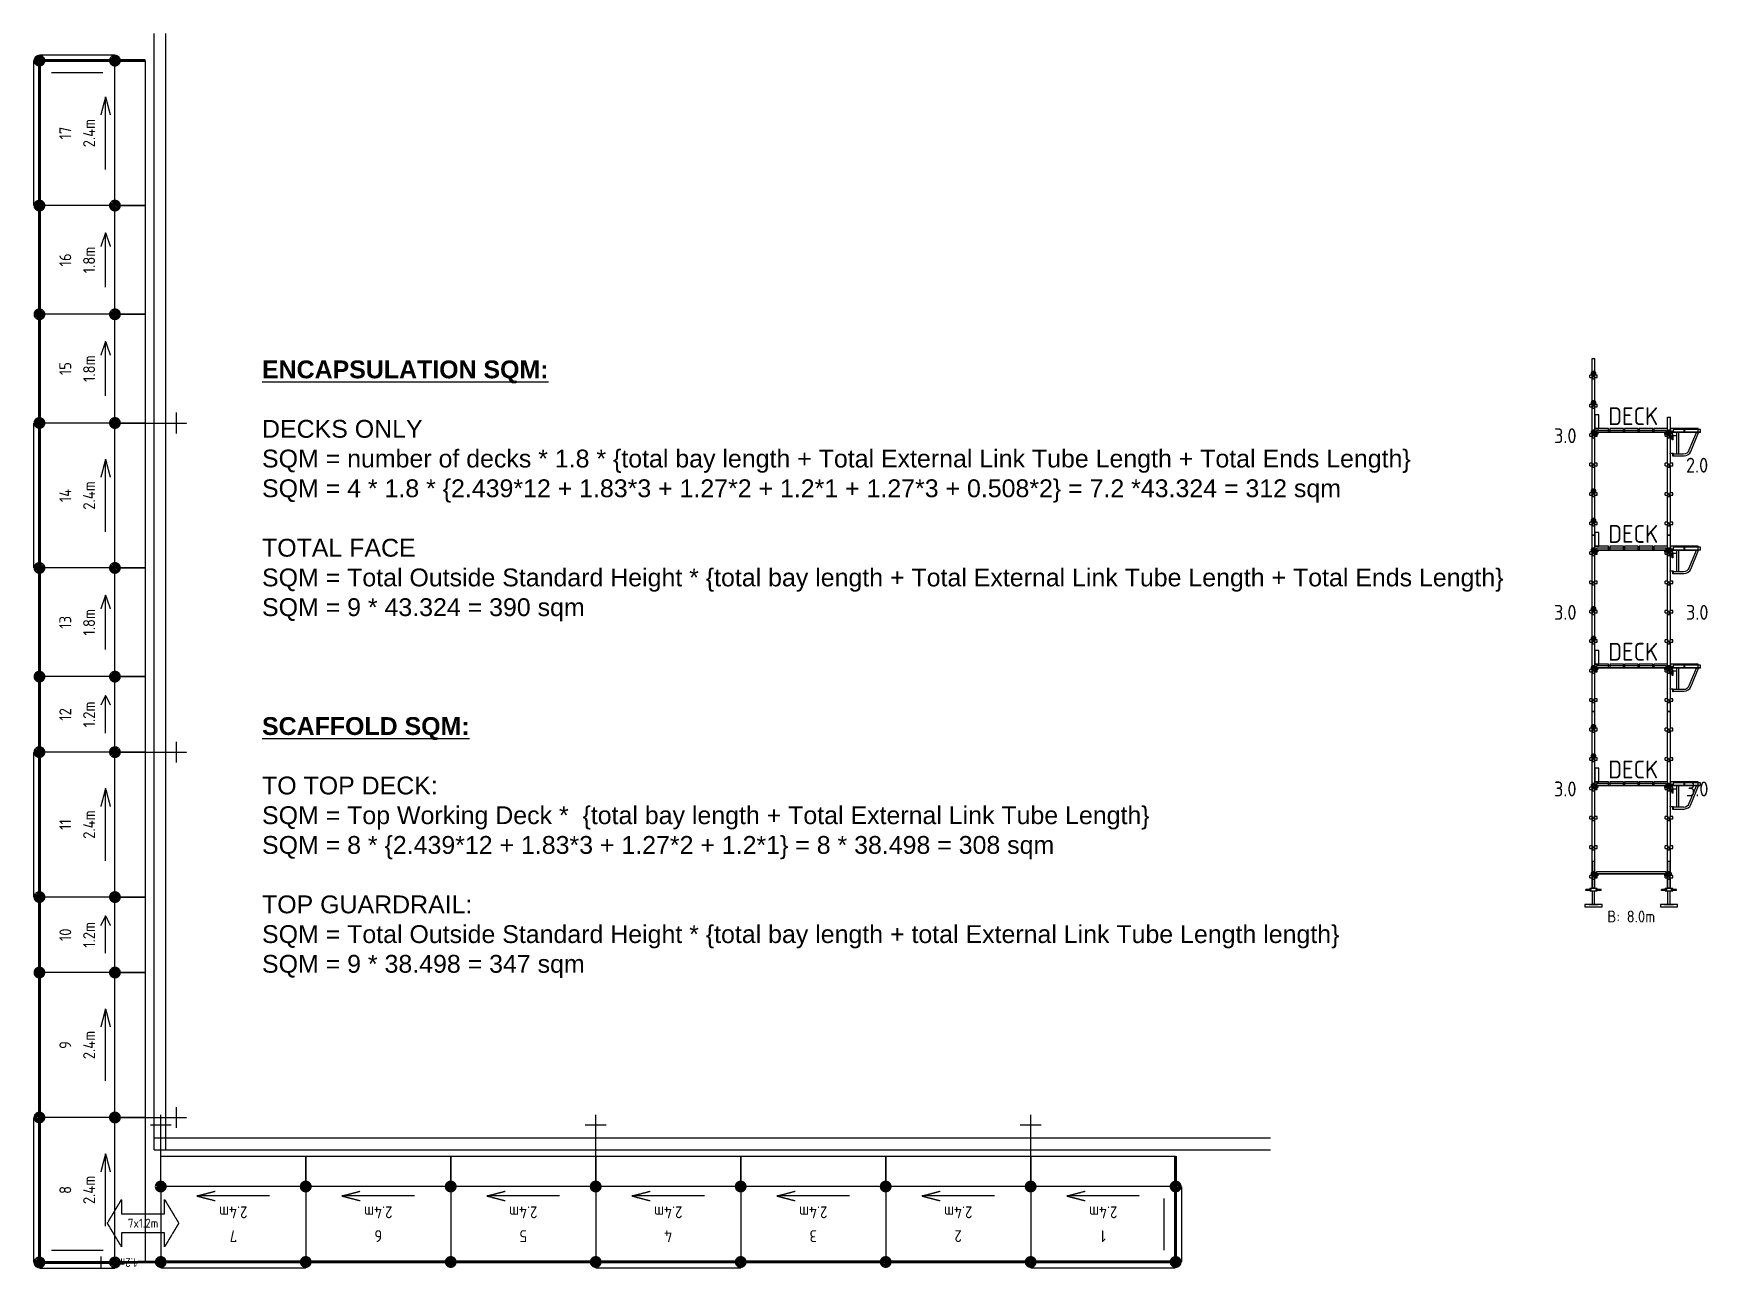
# Model space of a CAD drawing. Header units: millimetres. Extents: x 39739 to 67899, y 19350 to 40131.
import ezdxf
from ezdxf.enums import TextEntityAlignment as Align

# ---------------------------------------------------------------- set-up
doc = ezdxf.new("R2010")
doc.units = ezdxf.units.MM
doc.linetypes.add('KwikScaf_DASHED', pattern=[3.75, 2.5, -1.25])
doc.linetypes.add('KwikScaf_Line', pattern=[1, 1, 0])
doc.layers.add('ENCAPSULATION SQM', color=104, linetype='Continuous', lineweight=60)
for name, color, linetype in [('KwikScaf Matrix', 7, 'Continuous'), ('KwikScaf Schematic', 7, 'Continuous'), ('KwikScaf Sections', 7, 'Continuous')]:
    doc.layers.add(name, color=color, linetype=linetype)
doc.styles.add('KwikScaf ISO', font='isocp.shx')

# ---------------------------------------------------------------- blocks, each defined once
blk = doc.blocks.new('2D Standard 3 Metre')
at = {"layer": 'KwikScaf Matrix', "color": 0, "extrusion": (0, 1, 0)}
for p, q in [((-185, -24), (-185, 24)), ((-185, 24), (-8, 24)), ((-33, 16), (7, 16)), ((-33, 16), (-33, 6)), ((-33, 6), (-33, -6)), ((-8, 64), (-8, 60)), ((-8, 64), (32, 64)), ((-8, 60), (-8, 22)), ((-8, 22), (32, 22)), ((-8, 22), (-8, 18)), ((32, 18), (-8, 18)), ((7, 6), (7, 16)), ((7, -6), (7, 6)), ((32, 60), (32, 64)), ((32, 22), (32, 60)), ((32, 24), (487, 24)), ((32, 18), (32, 22)), ((462, 16), (462, 6)), ((462, 16), (502, 16)), ((462, 6), (462, -6)), ((487, 64), (487, 60)), ((487, 64), (527, 64)), ((487, 60), (487, 22)), ((487, 22), (527, 22)), ((487, 22), (487, 18)), ((527, 18), (487, 18)), ((502, 6), (502, 16)), ((502, -6), (502, 6)), ((527, 60), (527, 64)), ((527, 22), (527, 60)), ((527, 24), (982, 24)), ((527, 18), (527, 22)), ((957, 16), (997, 16)), ((957, 16), (957, 6)), ((957, 6), (957, -6)), ((982, 64), (982, 60)), ((982, 64), (1022, 64)), ((982, 60), (982, 22)), ((982, 22), (1022, 22)), ((982, 22), (982, 18)), ((1022, 18), (982, 18)), ((997, 6), (997, 16)), ((997, -6), (997, 6)), ((1022, 60), (1022, 64)), ((1022, 22), (1022, 60)), ((1022, 24), (1477, 24)), ((1022, 18), (1022, 22)), ((1452, 16), (1492, 16)), ((1452, 16), (1452, 6)), ((1452, 6), (1452, -6)), ((1477, 64), (1477, 60)), ((1477, 64), (1517, 64)), ((1477, 60), (1477, 22)), ((1477, 22), (1517, 22)), ((1477, 22), (1477, 18)), ((1517, 18), (1477, 18)), ((1492, 6), (1492, 16)), ((1492, -6), (1492, 6)), ((1517, 60), (1517, 64)), ((1517, 22), (1517, 60)), ((1517, 24), (1972, 24)), ((1517, 18), (1517, 22)), ((1947, 16), (1987, 16)), ((1947, 16), (1947, 6)), ((1947, 6), (1947, -6)), ((1972, 64), (1972, 60)), ((1972, 64), (2012, 64)), ((1972, 60), (1972, 22)), ((1972, 22), (2012, 22)), ((1972, 22), (1972, 18)), ((2012, 18), (1972, 18)), ((1987, 6), (1987, 16)), ((1987, -6), (1987, 6)), ((2012, 60), (2012, 64)), ((2012, 22), (2012, 60)), ((2012, 24), (2467, 24)), ((2012, 18), (2012, 22)), ((2442, 16), (2442, 6)), ((2442, 16), (2482, 16)), ((2442, 6), (2442, -6)), ((2467, 64), (2467, 60)), ((2467, 64), (2507, 64)), ((2467, 60), (2467, 22)), ((2467, 22), (2507, 22)), ((2467, 22), (2467, 18)), ((2507, 18), (2467, 18)), ((2482, 6), (2482, 16)), ((2482, -6), (2482, 6)), ((2507, 60), (2507, 64)), ((2507, 22), (2507, 60)), ((2507, 24), (2787, 24)), ((2507, 18), (2507, 22)), ((2787, 24), (2787, -24)), ((-185, -24), (-8, -24)), ((-33, -6), (-33, -16)), ((-33, -16), (7, -16)), ((-8, -18), (32, -18)), ((-8, -18), (-8, -22)), ((-8, -22), (-8, -60)), ((-8, -22), (32, -22)), ((-8, -60), (-8, -64)), ((-8, -64), (32, -64)), ((7, -16), (7, -6)), ((32, -22), (32, -18)), ((32, -60), (32, -22)), ((32, -24), (487, -24)), ((32, -64), (32, -60)), ((462, -6), (462, -16)), ((462, -16), (502, -16)), ((487, -18), (527, -18)), ((487, -18), (487, -22)), ((487, -22), (487, -60)), ((487, -22), (527, -22)), ((487, -60), (487, -64)), ((487, -64), (527, -64)), ((502, -16), (502, -6)), ((527, -22), (527, -18)), ((527, -60), (527, -22)), ((527, -24), (982, -24)), ((527, -64), (527, -60)), ((957, -6), (957, -16)), ((957, -16), (997, -16)), ((982, -18), (1022, -18)), ((982, -18), (982, -22)), ((982, -22), (982, -60)), ((982, -22), (1022, -22)), ((982, -60), (982, -64)), ((982, -64), (1022, -64)), ((997, -16), (997, -6)), ((1022, -22), (1022, -18)), ((1022, -60), (1022, -22)), ((1022, -24), (1477, -24)), ((1022, -64), (1022, -60)), ((1452, -6), (1452, -16)), ((1452, -16), (1492, -16)), ((1477, -18), (1517, -18)), ((1477, -18), (1477, -22)), ((1477, -22), (1477, -60)), ((1477, -22), (1517, -22)), ((1477, -60), (1477, -64)), ((1477, -64), (1517, -64)), ((1492, -16), (1492, -6)), ((1517, -22), (1517, -18)), ((1517, -60), (1517, -22)), ((1517, -24), (1972, -24)), ((1517, -64), (1517, -60)), ((1947, -6), (1947, -16)), ((1947, -16), (1987, -16)), ((1972, -18), (2012, -18)), ((1972, -18), (1972, -22)), ((1972, -22), (1972, -60)), ((1972, -22), (2012, -22)), ((1972, -60), (1972, -64)), ((1972, -64), (2012, -64)), ((1987, -16), (1987, -6)), ((2012, -22), (2012, -18)), ((2012, -60), (2012, -22)), ((2012, -24), (2467, -24)), ((2012, -64), (2012, -60)), ((2442, -6), (2442, -16)), ((2442, -16), (2482, -16)), ((2467, -18), (2507, -18)), ((2467, -18), (2467, -22)), ((2467, -22), (2467, -60)), ((2467, -22), (2507, -22)), ((2467, -60), (2467, -64)), ((2467, -64), (2507, -64)), ((2482, -16), (2482, -6)), ((2507, -22), (2507, -18)), ((2507, -60), (2507, -22)), ((2507, -24), (2787, -24)), ((2507, -64), (2507, -60))]:
    blk.add_line(p, q, dxfattribs=at)
blk = doc.blocks.new('2D Standard 2 Metre')
at = {"layer": 'KwikScaf Matrix', "color": 0, "extrusion": (0, 1, 0)}
for p, q in [((-185, -24), (-185, 24)), ((-185, 24), (-8, 24)), ((-33, 16), (7, 16)), ((-33, 16), (-33, 6)), ((-33, 6), (-33, -6)), ((-8, 64), (-8, 60)), ((-8, 64), (32, 64)), ((-8, 60), (-8, 22)), ((-8, 22), (32, 22)), ((-8, 22), (-8, 18)), ((32, 18), (-8, 18)), ((7, 6), (7, 16)), ((7, -6), (7, 6)), ((32, 60), (32, 64)), ((32, 22), (32, 60)), ((32, 24), (487, 24)), ((32, 18), (32, 22)), ((462, 16), (502, 16)), ((462, 16), (462, 6)), ((462, 6), (462, -6)), ((487, 64), (487, 60)), ((487, 64), (527, 64)), ((487, 60), (487, 22)), ((487, 22), (527, 22)), ((487, 22), (487, 18)), ((527, 18), (487, 18)), ((502, 6), (502, 16)), ((502, -6), (502, 6)), ((527, 60), (527, 64)), ((527, 22), (527, 60)), ((527, 24), (982, 24)), ((527, 18), (527, 22)), ((957, 16), (997, 16)), ((957, 16), (957, 6)), ((957, 6), (957, -6)), ((982, 64), (982, 60)), ((982, 64), (1022, 64)), ((982, 60), (982, 22)), ((982, 22), (1022, 22)), ((982, 22), (982, 18)), ((1022, 18), (982, 18)), ((997, 6), (997, 16)), ((997, -6), (997, 6)), ((1022, 60), (1022, 64)), ((1022, 22), (1022, 60)), ((1022, 24), (1477, 24)), ((1022, 18), (1022, 22)), ((1452, 16), (1492, 16)), ((1452, 16), (1452, 6)), ((1452, 6), (1452, -6)), ((1477, 64), (1517, 64)), ((1477, 64), (1477, 60)), ((1477, 60), (1477, 22)), ((1477, 22), (1517, 22)), ((1477, 22), (1477, 18)), ((1517, 18), (1477, 18)), ((1492, 6), (1492, 16)), ((1492, -6), (1492, 6)), ((1517, 60), (1517, 64)), ((1517, 22), (1517, 60)), ((1517, 24), (1796, 24)), ((1517, 18), (1517, 22)), ((1796, 24), (1796, -24)), ((-185, -24), (-8, -24)), ((-33, -6), (-33, -16)), ((-33, -16), (7, -16)), ((-8, -18), (32, -18)), ((-8, -18), (-8, -22)), ((-8, -22), (-8, -60)), ((-8, -22), (32, -22)), ((-8, -60), (-8, -64)), ((-8, -64), (32, -64)), ((7, -16), (7, -6)), ((32, -22), (32, -18)), ((32, -60), (32, -22)), ((32, -24), (487, -24)), ((32, -64), (32, -60)), ((462, -6), (462, -16)), ((462, -16), (502, -16)), ((487, -18), (527, -18)), ((487, -18), (487, -22)), ((487, -22), (487, -60)), ((487, -22), (527, -22)), ((487, -60), (487, -64)), ((487, -64), (527, -64)), ((502, -16), (502, -6)), ((527, -22), (527, -18)), ((527, -60), (527, -22)), ((527, -24), (982, -24)), ((527, -64), (527, -60)), ((957, -6), (957, -16)), ((957, -16), (997, -16)), ((982, -18), (1022, -18)), ((982, -18), (982, -22)), ((982, -22), (982, -60)), ((982, -22), (1022, -22)), ((982, -60), (982, -64)), ((982, -64), (1022, -64)), ((997, -16), (997, -6)), ((1022, -22), (1022, -18)), ((1022, -60), (1022, -22)), ((1022, -24), (1477, -24)), ((1022, -64), (1022, -60)), ((1452, -6), (1452, -16)), ((1452, -16), (1492, -16)), ((1477, -18), (1517, -18)), ((1477, -18), (1477, -22)), ((1477, -22), (1517, -22)), ((1477, -22), (1477, -60)), ((1477, -60), (1477, -64)), ((1477, -64), (1517, -64)), ((1492, -16), (1492, -6)), ((1517, -22), (1517, -18)), ((1517, -60), (1517, -22)), ((1517, -24), (1796, -24)), ((1517, -64), (1517, -60))]:
    blk.add_line(p, q, dxfattribs=at)
blk = doc.blocks.new('2D Jack Adjustable Screw')
at = {"color": 0, "extrusion": (1, -1.83691e-16, 2.30446e-16)}
for p, q in [((-265.5, 100), (-273.5, 100)), ((-273.5, 100), (-273.5, -52)), ((-265.5, 100), (-265.5, -52)), ((-265.5, 42.5), (-40, 42.5)), ((-265.5, 5.5), (-40, 5.5)), ((-40, 87.75), (-35, 87.75)), ((-40, 87.75), (-40, 24)), ((-40, 24), (-40, -39.75)), ((-35, 151.5), (-20, 151.5)), ((-35, 62.25), (-35, 151.5)), ((-35, 62.25), (-20, 62.25)), ((-20, 62.25), (-20, 151.5)), ((-20, 87.75), (0, 87.75)), ((0, 24), (0, 87.75)), ((0, 42.5), (454.5, 42.5)), ((0, -39.75), (0, 24)), ((0, 5.5), (454.5, 5.5)), ((454.5, 24), (454.5, 42.5)), ((454.5, 5.5), (454.5, 24)), ((-265.5, -52), (-273.5, -52)), ((-40, -39.75), (-35, -39.75)), ((-20, -14.25), (-35, -14.25)), ((-35, -103.5), (-35, -14.25)), ((-35, -103.5), (-20, -103.5)), ((-20, -103.5), (-20, -14.25)), ((-20, -39.75), (0, -39.75))]:
    blk.add_line(p, q, dxfattribs=at)
blk = doc.blocks.new('2D SBB 2 Board')
at = {"color": 0}
for p, q in [((47, 440), (0, 440)), ((0, 440), (0, 392)), ((0, 392), (106, 392)), ((8, 466), (38, 466)), ((11, 440), (8, 466)), ((28, 316), (18, 392)), ((38, 316), (28, 316)), ((38, 466), (38, 440)), ((38, 392), (38, 316)), ((504, 491), (47, 491)), ((47, 491), (47, 445)), ((504, 445), (47, 445)), ((47, 445), (47, 440)), ((504, 440), (47, 440)), ((106, 392), (106, 440)), ((106, 84), (106, 392)), ((140, 84), (140, 440)), ((315, 147), (437, 440)), ((343, 124), (473, 440)), ((504, 445), (504, 491)), ((504, 440), (504, 445)), ((-4, 93), (47, 93)), ((-4, 88), (-4, 93)), ((42, 88), (-4, 88)), ((42, 42), (42, 88)), ((47, 42), (42, 42)), ((47, 93), (47, 42)), ((47, 84), (106, 84)), ((47, 50), (232, 50)), ((106, 84), (123, 84)), ((123, 84), (140, 84)), ((140, 84), (222, 84))]:
    blk.add_line(p, q, dxfattribs=at)
for radius, start, end in [(102, 270, 339.4078), (136, 274.3209, 333.1791)]:
    blk.add_arc((222, 185), radius, start, end, dxfattribs=at)
blk = doc.blocks.new('2D Transom 1.2 Metre')
at = {"color": 0, "extrusion": (0, 1, -1.83691e-16)}
for p, q in [((0, 50), (20, 50)), ((0, -25), (0, 50)), ((50, 0), (13, 0)), ((20, 50), (17, 25)), ((17, 25), (25, 25)), ((1197, 63), (25, 63)), ((25, 63), (25, 30)), ((1197, 30), (25, 30)), ((25, 30), (25, 25)), ((1197, 25), (25, 25)), ((50, 25), (50, 0)), ((1172, 25), (1172, 0)), ((1197, 30), (1197, 63)), ((1197, 25), (1197, 30)), ((1205, 25), (1197, 25)), ((1202, 50), (1205, 25)), ((1222, 50), (1202, 50)), ((1222, -25), (1222, 50)), ((10, -25), (0, -25)), ((13, 0), (10, -25)), ((1172, 0), (1209, 0)), ((1209, 0), (1212, -25)), ((1212, -25), (1222, -25))]:
    blk.add_line(p, q, dxfattribs=at)

msp = doc.modelspace()

# ---------------------------------------------------------------- linework, layer by layer
for p, q in [((41767, 21348), (41767, 40131)), ((41967, 21348), (41967, 40131)), ((41767, 21548), (60550, 21548)), ((41767, 21348), (60550, 21348))]:
    msp.add_line(p, q)
at = {"layer": 'ENCAPSULATION SQM'}
msp.add_lwpolyline([(58952, 21238), (58952, 19460), (41879, 19460), (41109, 19452), (39839, 19452), (39839, 39674), (41617, 39674)], dxfattribs=at)
at = {"layer": 'KwikScaf Schematic', "color": 1, "linetype": 'KwikScaf_DASHED'}
for p, q in [((39839, 39774), (41109, 39774)), ((39739, 39674), (39739, 37235)), ((40039, 39474), (40909, 39474)), ((39739, 33577), (39739, 31138)), ((39739, 28039), (39739, 25600)), ((39739, 21891), (39739, 19452)), ((59052, 20730), (59052, 19460)), ((58752, 20530), (58752, 19660)), ((40909, 19652), (40039, 19652)), ((41109, 19352), (39839, 19352)), ((41879, 19360), (44318, 19360)), ((49196, 19360), (51635, 19360)), ((56513, 19360), (58952, 19360))]:
    msp.add_line(p, q, dxfattribs=at)
at = {"layer": 'KwikScaf Schematic', "color": 1, "linetype": 'KwikScaf_Line'}
for p, q in [((39839, 37235), (39839, 39674)), ((41109, 39674), (39839, 39674)), ((41109, 37235), (41109, 39674)), ((41109, 39674), (41617, 39674)), ((41617, 39674), (41617, 37235)), ((40950, 39065), (40871, 38760)), ((40950, 37845), (40950, 39065)), ((40950, 39065), (41029, 38760)), ((41617, 37235), (41109, 37235)), ((39839, 31138), (39839, 33577)), ((41109, 33577), (39839, 33577)), ((41109, 31138), (41109, 33577)), ((41109, 33577), (41617, 33577)), ((41617, 33577), (41617, 31138)), ((41617, 33577), (42317, 33577)), ((42142, 33402), (42142, 33752)), ((40950, 32968), (40871, 32663)), ((40950, 31748), (40950, 32968)), ((40950, 32968), (41029, 32663)), ((41617, 31138), (41109, 31138)), ((42142, 27864), (42142, 28214)), ((39839, 25600), (39839, 28039)), ((41109, 28039), (39839, 28039)), ((41109, 25600), (41109, 28039)), ((41109, 28039), (41617, 28039)), ((41617, 28039), (41617, 25600)), ((41617, 28039), (42317, 28039)), ((40950, 27430), (40871, 27125)), ((40950, 26210), (40950, 27430)), ((40950, 27430), (41029, 27125)), ((41617, 25600), (41109, 25600)), ((39839, 21891), (39839, 24330)), ((41109, 24330), (39839, 24330)), ((41109, 21891), (41109, 24330)), ((41109, 24330), (41617, 24330)), ((41617, 24330), (41617, 21891)), ((40950, 23721), (40871, 23416)), ((40950, 22501), (40950, 23721)), ((40950, 23721), (41029, 23416)), ((42142, 21716), (42142, 22066)), ((39839, 19452), (39839, 21891)), ((41109, 21891), (39839, 21891)), ((41617, 21891), (41109, 21891)), ((41109, 19452), (41109, 21891)), ((41109, 21891), (41617, 21891)), ((41617, 21891), (41617, 19452)), ((41617, 21891), (42317, 21891)), ((42054, 21763), (41704, 21763)), ((41879, 21238), (41879, 21938)), ((49371, 21763), (49021, 21763)), ((49196, 21238), (49196, 21938)), ((56688, 21763), (56338, 21763)), ((56513, 21238), (56513, 21938)), ((40950, 21282), (40871, 20977)), ((40950, 20062), (40950, 21282)), ((40950, 21282), (41029, 20977)), ((41879, 20730), (41879, 21238)), ((41879, 21238), (44318, 21238)), ((44318, 20730), (44318, 21238)), ((44318, 21238), (46757, 21238)), ((44318, 21238), (44318, 20730)), ((46757, 20730), (46757, 21238)), ((46757, 21238), (49196, 21238)), ((46757, 21238), (46757, 20730)), ((49196, 20730), (49196, 21238)), ((49196, 21238), (51635, 21238)), ((49196, 21238), (49196, 20730)), ((51635, 20730), (51635, 21238)), ((51635, 21238), (54074, 21238)), ((51635, 21238), (51635, 20730)), ((54074, 20730), (54074, 21238)), ((54074, 21238), (56513, 21238)), ((54074, 21238), (54074, 20730)), ((56513, 20730), (56513, 21238)), ((56513, 21238), (58952, 21238)), ((56513, 21238), (56513, 20730)), ((58952, 21238), (58952, 20730)), ((41879, 20730), (41879, 19460)), ((44318, 20730), (41879, 20730)), ((42489, 20571), (42794, 20651)), ((43709, 20571), (42489, 20571)), ((42489, 20571), (42794, 20492)), ((44318, 20730), (44318, 19460)), ((46757, 20730), (44318, 20730)), ((44928, 20571), (45233, 20651)), ((46148, 20571), (44928, 20571)), ((44928, 20571), (45233, 20492)), ((46757, 20730), (46757, 19460)), ((49196, 20730), (46757, 20730)), ((47367, 20571), (47672, 20651)), ((48587, 20571), (47367, 20571)), ((47367, 20571), (47672, 20492)), ((49196, 20730), (49196, 19460)), ((51635, 20730), (49196, 20730)), ((49806, 20571), (50111, 20651)), ((51026, 20571), (49806, 20571)), ((49806, 20571), (50111, 20492)), ((51635, 20730), (51635, 19460)), ((54074, 20730), (51635, 20730)), ((52245, 20571), (52550, 20651)), ((53465, 20571), (52245, 20571)), ((52245, 20571), (52550, 20492)), ((54074, 20730), (54074, 19460)), ((56513, 20730), (54074, 20730)), ((54684, 20571), (54989, 20651)), ((55904, 20571), (54684, 20571)), ((54684, 20571), (54989, 20492)), ((56513, 20730), (56513, 19460)), ((58952, 20730), (56513, 20730)), ((57123, 20571), (57428, 20651)), ((58343, 20571), (57123, 20571)), ((57123, 20571), (57428, 20492)), ((58952, 20730), (58952, 19460)), ((41109, 19452), (39839, 19452)), ((41979, 19461), (40779, 19449)), ((40880, 19350), (40878, 19550)), ((41617, 19452), (41109, 19452)), ((41880, 19360), (41878, 19560)), ((44318, 19460), (41879, 19460)), ((46757, 19460), (44318, 19460)), ((49196, 19460), (46757, 19460)), ((51635, 19460), (49196, 19460)), ((54074, 19460), (51635, 19460)), ((56513, 19460), (54074, 19460)), ((58952, 19460), (56513, 19460))]:
    msp.add_line(p, q, dxfattribs=at)
at = {"layer": 'KwikScaf Schematic', "color": 3, "linetype": 'KwikScaf_Line'}
for p, q in [((39839, 35406), (39839, 37235)), ((41109, 37235), (39839, 37235)), ((41109, 35406), (41109, 37235)), ((41109, 37235), (41617, 37235)), ((41617, 37235), (41617, 35406)), ((40950, 36778), (40871, 36549)), ((40950, 35864), (40950, 36778)), ((40950, 36778), (41029, 36549)), ((39839, 33577), (39839, 35406)), ((41109, 35406), (39839, 35406)), ((41109, 33577), (41109, 35406)), ((41109, 35406), (41617, 35406)), ((41617, 35406), (41109, 35406)), ((41617, 35406), (41617, 33577)), ((40950, 34949), (40871, 34720)), ((40950, 34035), (40950, 34949)), ((40950, 34949), (41029, 34720)), ((41617, 33577), (41109, 33577)), ((39839, 29309), (39839, 31138)), ((41109, 31138), (39839, 31138)), ((41109, 29309), (41109, 31138)), ((41109, 31138), (41617, 31138)), ((41617, 31138), (41617, 29309)), ((40950, 30681), (40871, 30452)), ((40950, 29767), (40950, 30681)), ((40950, 30681), (41029, 30452)), ((41617, 29309), (41109, 29309))]:
    msp.add_line(p, q, dxfattribs=at)
at = {"layer": 'KwikScaf Schematic', "color": 5, "linetype": 'KwikScaf_Line'}
for p, q in [((39839, 28039), (39839, 29309)), ((41109, 29309), (39839, 29309)), ((41109, 28039), (41109, 29309)), ((41109, 29309), (41617, 29309)), ((41617, 29309), (41617, 28039)), ((40950, 28992), (40871, 28833)), ((40950, 28357), (40950, 28992)), ((40950, 28992), (41029, 28833)), ((41617, 28039), (41109, 28039)), ((39839, 24330), (39839, 25600)), ((41109, 25600), (39839, 25600)), ((41109, 24330), (41109, 25600)), ((41109, 25600), (41617, 25600)), ((41617, 25600), (41617, 24330)), ((40950, 25283), (40871, 25124)), ((40950, 24648), (40950, 25283)), ((40950, 25283), (41029, 25124)), ((41617, 24330), (41109, 24330)), ((40982, 20113), (41222, 20513)), ((41222, 20513), (41222, 20273)), ((41942, 20273), (41942, 20513)), ((41942, 20513), (42182, 20113)), ((41222, 19713), (40982, 20113)), ((41222, 20273), (41942, 20273)), ((42182, 20113), (41942, 19713)), ((41942, 19953), (41222, 19953)), ((41222, 19953), (41222, 19713)), ((41942, 19713), (41942, 19953))]:
    msp.add_line(p, q, dxfattribs=at)
at = {"layer": 'KwikScaf Schematic', "color": 1, "linetype": 'KwikScaf_Line', "const_width": 100}
for points in [[(39789, 39674, -0.198912), (39803, 39710, -0.198912), (39839, 39724, -0.198912), (39874, 39710, -0.198912), (39889, 39674, -0.198912), (39874, 39639, -0.198912), (39839, 39624, -0.198912), (39803, 39639, -0.198912)], [(41059, 39674, -0.198912), (41073, 39710, -0.198912), (41109, 39724, -0.198912), (41144, 39710, -0.198912), (41159, 39674, -0.198912), (41144, 39639, -0.198912), (41109, 39624, -0.198912), (41073, 39639, -0.198912)], [(39789, 37235, -0.198912), (39803, 37271, -0.198912), (39839, 37285, -0.198912), (39874, 37271, -0.198912), (39889, 37235, -0.198912), (39874, 37200, -0.198912), (39839, 37185, -0.198912), (39803, 37200, -0.198912)], [(41059, 37235, -0.198912), (41073, 37271, -0.198912), (41109, 37285, -0.198912), (41144, 37271, -0.198912), (41159, 37235, -0.198912), (41144, 37200, -0.198912), (41109, 37185, -0.198912), (41073, 37200, -0.198912)], [(39789, 33577, -0.198912), (39803, 33613, -0.198912), (39839, 33627, -0.198912), (39874, 33613, -0.198912), (39889, 33577, -0.198912), (39874, 33542, -0.198912), (39839, 33527, -0.198912), (39803, 33542, -0.198912)], [(41059, 33577, -0.198912), (41073, 33613, -0.198912), (41109, 33627, -0.198912), (41144, 33613, -0.198912), (41159, 33577, -0.198912), (41144, 33542, -0.198912), (41109, 33527, -0.198912), (41073, 33542, -0.198912)], [(39789, 31138, -0.198912), (39803, 31174, -0.198912), (39839, 31188, -0.198912), (39874, 31174, -0.198912), (39889, 31138, -0.198912), (39874, 31103, -0.198912), (39839, 31088, -0.198912), (39803, 31103, -0.198912)], [(41059, 31138, -0.198912), (41073, 31174, -0.198912), (41109, 31188, -0.198912), (41144, 31174, -0.198912), (41159, 31138, -0.198912), (41144, 31103, -0.198912), (41109, 31088, -0.198912), (41073, 31103, -0.198912)], [(39789, 28039, -0.198912), (39803, 28075, -0.198912), (39839, 28089, -0.198912), (39874, 28075, -0.198912), (39889, 28039, -0.198912), (39874, 28004, -0.198912), (39839, 27989, -0.198912), (39803, 28004, -0.198912)], [(41059, 28039, -0.198912), (41073, 28075, -0.198912), (41109, 28089, -0.198912), (41144, 28075, -0.198912), (41159, 28039, -0.198912), (41144, 28004, -0.198912), (41109, 27989, -0.198912), (41073, 28004, -0.198912)], [(39789, 25600, -0.198912), (39803, 25636, -0.198912), (39839, 25650, -0.198912), (39874, 25636, -0.198912), (39889, 25600, -0.198912), (39874, 25565, -0.198912), (39839, 25550, -0.198912), (39803, 25565, -0.198912)], [(41059, 25600, -0.198912), (41073, 25636, -0.198912), (41109, 25650, -0.198912), (41144, 25636, -0.198912), (41159, 25600, -0.198912), (41144, 25565, -0.198912), (41109, 25550, -0.198912), (41073, 25565, -0.198912)], [(39789, 24330, -0.198912), (39803, 24366, -0.198912), (39839, 24380, -0.198912), (39874, 24366, -0.198912), (39889, 24330, -0.198912), (39874, 24295, -0.198912), (39839, 24280, -0.198912), (39803, 24295, -0.198912)], [(41059, 24330, -0.198912), (41073, 24366, -0.198912), (41109, 24380, -0.198912), (41144, 24366, -0.198912), (41159, 24330, -0.198912), (41144, 24295, -0.198912), (41109, 24280, -0.198912), (41073, 24295, -0.198912)], [(39789, 21891, -0.198912), (39803, 21927, -0.198912), (39839, 21941, -0.198912), (39874, 21927, -0.198912), (39889, 21891, -0.198912), (39874, 21856, -0.198912), (39839, 21841, -0.198912), (39803, 21856, -0.198912)], [(39789, 21891, -0.198912), (39803, 21927, -0.198912), (39839, 21941, -0.198912), (39874, 21927, -0.198912), (39889, 21891, -0.198912), (39874, 21856, -0.198912), (39839, 21841, -0.198912), (39803, 21856, -0.198912)], [(41059, 21891, -0.198912), (41073, 21927, -0.198912), (41109, 21941, -0.198912), (41144, 21927, -0.198912), (41159, 21891, -0.198912), (41144, 21856, -0.198912), (41109, 21841, -0.198912), (41073, 21856, -0.198912)], [(41059, 21891, -0.198912), (41073, 21927, -0.198912), (41109, 21941, -0.198912), (41144, 21927, -0.198912), (41159, 21891, -0.198912), (41144, 21856, -0.198912), (41109, 21841, -0.198912), (41073, 21856, -0.198912)], [(44318, 20680, -0.198912), (44283, 20695, -0.198912), (44268, 20730, -0.198912), (44283, 20765, -0.198912), (44318, 20780, -0.198912), (44354, 20765, -0.198912), (44368, 20730, -0.198912), (44354, 20695, -0.198912)], [(46757, 20680, -0.198912), (46722, 20695, -0.198912), (46707, 20730, -0.198912), (46722, 20765, -0.198912), (46757, 20780, -0.198912), (46793, 20765, -0.198912), (46807, 20730, -0.198912), (46793, 20695, -0.198912)], [(49196, 20680, -0.198912), (49161, 20695, -0.198912), (49146, 20730, -0.198912), (49161, 20765, -0.198912), (49196, 20780, -0.198912), (49232, 20765, -0.198912), (49246, 20730, -0.198912), (49232, 20695, -0.198912)], [(51635, 20680, -0.198912), (51600, 20695, -0.198912), (51585, 20730, -0.198912), (51600, 20765, -0.198912), (51635, 20780, -0.198912), (51671, 20765, -0.198912), (51685, 20730, -0.198912), (51671, 20695, -0.198912)], [(54074, 20680, -0.198912), (54039, 20695, -0.198912), (54024, 20730, -0.198912), (54039, 20765, -0.198912), (54074, 20780, -0.198912), (54110, 20765, -0.198912), (54124, 20730, -0.198912), (54110, 20695, -0.198912)], [(56513, 20680, -0.198912), (56478, 20695, -0.198912), (56463, 20730, -0.198912), (56478, 20765, -0.198912), (56513, 20780, -0.198912), (56549, 20765, -0.198912), (56563, 20730, -0.198912), (56549, 20695, -0.198912)], [(58952, 20680, -0.198912), (58917, 20695, -0.198912), (58902, 20730, -0.198912), (58917, 20765, -0.198912), (58952, 20780, -0.198912), (58988, 20765, -0.198912), (59002, 20730, -0.198912), (58988, 20695, -0.198912)], [(39789, 19452, -0.198912), (39803, 19488, -0.198912), (39839, 19502, -0.198912), (39874, 19488, -0.198912), (39889, 19452, -0.198912), (39874, 19417, -0.198912), (39839, 19402, -0.198912), (39803, 19417, -0.198912)], [(41059, 19452, -0.198912), (41073, 19488, -0.198912), (41109, 19502, -0.198912), (41144, 19488, -0.198912), (41159, 19452, -0.198912), (41144, 19417, -0.198912), (41109, 19402, -0.198912), (41073, 19417, -0.198912)], [(44318, 19410, -0.198912), (44283, 19425, -0.198912), (44268, 19460, -0.198912), (44283, 19495, -0.198912), (44318, 19510, -0.198912), (44354, 19495, -0.198912), (44368, 19460, -0.198912), (44354, 19425, -0.198912)], [(46757, 19410, -0.198912), (46722, 19425, -0.198912), (46707, 19460, -0.198912), (46722, 19495, -0.198912), (46757, 19510, -0.198912), (46793, 19495, -0.198912), (46807, 19460, -0.198912), (46793, 19425, -0.198912)], [(49196, 19410, -0.198912), (49161, 19425, -0.198912), (49146, 19460, -0.198912), (49161, 19495, -0.198912), (49196, 19510, -0.198912), (49232, 19495, -0.198912), (49246, 19460, -0.198912), (49232, 19425, -0.198912)], [(51635, 19410, -0.198912), (51600, 19425, -0.198912), (51585, 19460, -0.198912), (51600, 19495, -0.198912), (51635, 19510, -0.198912), (51671, 19495, -0.198912), (51685, 19460, -0.198912), (51671, 19425, -0.198912)], [(54074, 19410, -0.198912), (54039, 19425, -0.198912), (54024, 19460, -0.198912), (54039, 19495, -0.198912), (54074, 19510, -0.198912), (54110, 19495, -0.198912), (54124, 19460, -0.198912), (54110, 19425, -0.198912)], [(56513, 19410, -0.198912), (56478, 19425, -0.198912), (56463, 19460, -0.198912), (56478, 19495, -0.198912), (56513, 19510, -0.198912), (56549, 19495, -0.198912), (56563, 19460, -0.198912), (56549, 19425, -0.198912)], [(58952, 19410, -0.198912), (58917, 19425, -0.198912), (58902, 19460, -0.198912), (58917, 19495, -0.198912), (58952, 19510, -0.198912), (58988, 19495, -0.198912), (59002, 19460, -0.198912), (58988, 19425, -0.198912)]]:
    msp.add_lwpolyline(points, format="xyb", close=True, dxfattribs=at)
at = {"layer": 'KwikScaf Schematic', "color": 3, "linetype": 'KwikScaf_Line', "const_width": 100}
for points in [[(39789, 37235, -0.198912), (39803, 37271, -0.198912), (39839, 37285, -0.198912), (39874, 37271, -0.198912), (39889, 37235, -0.198912), (39874, 37200, -0.198912), (39839, 37185, -0.198912), (39803, 37200, -0.198912)], [(41059, 37235, -0.198912), (41073, 37271, -0.198912), (41109, 37285, -0.198912), (41144, 37271, -0.198912), (41159, 37235, -0.198912), (41144, 37200, -0.198912), (41109, 37185, -0.198912), (41073, 37200, -0.198912)], [(39789, 35406, -0.198912), (39803, 35442, -0.198912), (39839, 35456, -0.198912), (39874, 35442, -0.198912), (39889, 35406, -0.198912), (39874, 35371, -0.198912), (39839, 35356, -0.198912), (39803, 35371, -0.198912)], [(39789, 35406, -0.198912), (39803, 35442, -0.198912), (39839, 35456, -0.198912), (39874, 35442, -0.198912), (39889, 35406, -0.198912), (39874, 35371, -0.198912), (39839, 35356, -0.198912), (39803, 35371, -0.198912)], [(41059, 35406, -0.198912), (41073, 35442, -0.198912), (41109, 35456, -0.198912), (41144, 35442, -0.198912), (41159, 35406, -0.198912), (41144, 35371, -0.198912), (41109, 35356, -0.198912), (41073, 35371, -0.198912)], [(41059, 35406, -0.198912), (41073, 35442, -0.198912), (41109, 35456, -0.198912), (41144, 35442, -0.198912), (41159, 35406, -0.198912), (41144, 35371, -0.198912), (41109, 35356, -0.198912), (41073, 35371, -0.198912)], [(39789, 33577, -0.198912), (39803, 33613, -0.198912), (39839, 33627, -0.198912), (39874, 33613, -0.198912), (39889, 33577, -0.198912), (39874, 33542, -0.198912), (39839, 33527, -0.198912), (39803, 33542, -0.198912)], [(41059, 33577, -0.198912), (41073, 33613, -0.198912), (41109, 33627, -0.198912), (41144, 33613, -0.198912), (41159, 33577, -0.198912), (41144, 33542, -0.198912), (41109, 33527, -0.198912), (41073, 33542, -0.198912)], [(39789, 31138, -0.198912), (39803, 31174, -0.198912), (39839, 31188, -0.198912), (39874, 31174, -0.198912), (39889, 31138, -0.198912), (39874, 31103, -0.198912), (39839, 31088, -0.198912), (39803, 31103, -0.198912)], [(41059, 31138, -0.198912), (41073, 31174, -0.198912), (41109, 31188, -0.198912), (41144, 31174, -0.198912), (41159, 31138, -0.198912), (41144, 31103, -0.198912), (41109, 31088, -0.198912), (41073, 31103, -0.198912)], [(39789, 29309, -0.198912), (39803, 29345, -0.198912), (39839, 29359, -0.198912), (39874, 29345, -0.198912), (39889, 29309, -0.198912), (39874, 29274, -0.198912), (39839, 29259, -0.198912), (39803, 29274, -0.198912)], [(41059, 29309, -0.198912), (41073, 29345, -0.198912), (41109, 29359, -0.198912), (41144, 29345, -0.198912), (41159, 29309, -0.198912), (41144, 29274, -0.198912), (41109, 29259, -0.198912), (41073, 29274, -0.198912)]]:
    msp.add_lwpolyline(points, format="xyb", close=True, dxfattribs=at)
at = {"layer": 'KwikScaf Schematic', "color": 5, "linetype": 'KwikScaf_Line', "const_width": 100}
for points in [[(39789, 29309, -0.198912), (39803, 29345, -0.198912), (39839, 29359, -0.198912), (39874, 29345, -0.198912), (39889, 29309, -0.198912), (39874, 29274, -0.198912), (39839, 29259, -0.198912), (39803, 29274, -0.198912)], [(41059, 29309, -0.198912), (41073, 29345, -0.198912), (41109, 29359, -0.198912), (41144, 29345, -0.198912), (41159, 29309, -0.198912), (41144, 29274, -0.198912), (41109, 29259, -0.198912), (41073, 29274, -0.198912)], [(39789, 28039, -0.198912), (39803, 28075, -0.198912), (39839, 28089, -0.198912), (39874, 28075, -0.198912), (39889, 28039, -0.198912), (39874, 28004, -0.198912), (39839, 27989, -0.198912), (39803, 28004, -0.198912)], [(41059, 28039, -0.198912), (41073, 28075, -0.198912), (41109, 28089, -0.198912), (41144, 28075, -0.198912), (41159, 28039, -0.198912), (41144, 28004, -0.198912), (41109, 27989, -0.198912), (41073, 28004, -0.198912)], [(39789, 25600, -0.198912), (39803, 25636, -0.198912), (39839, 25650, -0.198912), (39874, 25636, -0.198912), (39889, 25600, -0.198912), (39874, 25565, -0.198912), (39839, 25550, -0.198912), (39803, 25565, -0.198912)], [(41059, 25600, -0.198912), (41073, 25636, -0.198912), (41109, 25650, -0.198912), (41144, 25636, -0.198912), (41159, 25600, -0.198912), (41144, 25565, -0.198912), (41109, 25550, -0.198912), (41073, 25565, -0.198912)], [(39789, 24330, -0.198912), (39803, 24366, -0.198912), (39839, 24380, -0.198912), (39874, 24366, -0.198912), (39889, 24330, -0.198912), (39874, 24295, -0.198912), (39839, 24280, -0.198912), (39803, 24295, -0.198912)], [(41059, 24330, -0.198912), (41073, 24366, -0.198912), (41109, 24380, -0.198912), (41144, 24366, -0.198912), (41159, 24330, -0.198912), (41144, 24295, -0.198912), (41109, 24280, -0.198912), (41073, 24295, -0.198912)]]:
    msp.add_lwpolyline(points, format="xyb", close=True, dxfattribs=at)
at = {"layer": 'KwikScaf Schematic', "color": 1, "linetype": 'KwikScaf_Line'}
for points in [[(41879, 20680, 100, 100, -0.198912), (41844, 20695, 100, 100, -0.198912), (41829, 20730, 100, 100, -0.198912), (41844, 20765, 100, 100, -0.198912), (41879, 20780, 100, 100, -0.198912), (41915, 20765, 100, 100, -0.198912), (41929, 20730, 100, 100, -0.198912), (41915, 20695, 100, 100, -0.198912)], [(44318, 20680, 100, 100, -0.198912), (44283, 20695, 100, 100, -0.198912), (44268, 20730, 100, 100, -0.198912), (44283, 20765, 100, 100, -0.198912), (44318, 20780, 100, 100, -0.198912), (44354, 20765, 100, 100, -0.198912), (44368, 20730, 100, 100, -0.198912), (44354, 20695, 100, 100, -0.198912)], [(46757, 20680, 100, 100, -0.198912), (46722, 20695, 100, 100, -0.198912), (46707, 20730, 100, 100, -0.198912), (46722, 20765, 100, 100, -0.198912), (46757, 20780, 100, 100, -0.198912), (46793, 20765, 100, 100, -0.198912), (46807, 20730, 100, 100, -0.198912), (46793, 20695, 100, 100, -0.198912)], [(49196, 20680, 100, 100, -0.198912), (49161, 20695, 100, 100, -0.198912), (49146, 20730, 100, 100, -0.198912), (49161, 20765, 100, 100, -0.198912), (49196, 20780, 100, 100, -0.198912), (49232, 20765, 100, 100, -0.198912), (49246, 20730, 100, 100, -0.198912), (49232, 20695, 100, 100, -0.198912)], [(51635, 20680, 100, 100, -0.198912), (51600, 20695, 100, 100, -0.198912), (51585, 20730, 100, 100, -0.198912), (51600, 20765, 100, 100, -0.198912), (51635, 20780, 100, 100, -0.198912), (51671, 20765, 100, 100, -0.198912), (51685, 20730, 100, 100, -0.198912), (51671, 20695, 100, 100, -0.198912)], [(54074, 20680, 100, 100, -0.198912), (54039, 20695, 100, 100, -0.198912), (54024, 20730, 100, 100, -0.198912), (54039, 20765, 100, 100, -0.198912), (54074, 20780, 100, 100, -0.198912), (54110, 20765, 100, 100, -0.198912), (54124, 20730, 100, 100, -0.198912), (54110, 20695, 100, 100, -0.198912)], [(56513, 20680, 100, 100, -0.198912), (56478, 20695, 100, 100, -0.198912), (56463, 20730, 100, 100, -0.198912), (56478, 20765, 100, 100, -0.198912), (56513, 20780, 100, 100, -0.198912), (56549, 20765, 100, 100, -0.198912), (56563, 20730, 100, 100, -0.198912), (56549, 20695, 100, 100, -0.198912)], [(41879, 19410, 100, 100, -0.198912), (41844, 19425, 100, 100, -0.198912), (41829, 19460, 100, 100, -0.198912), (41844, 19495, 100, 100, -0.198912), (41879, 19510, 100, 100, -0.198912), (41915, 19495, 100, 100, -0.198912), (41929, 19460, 100, 100, -0.198912), (41915, 19425, 100, 100, -0.198912)], [(44318, 19410, 100, 100, -0.198912), (44283, 19425, 100, 100, -0.198912), (44268, 19460, 100, 100, -0.198912), (44283, 19495, 100, 100, -0.198912), (44318, 19510, 100, 100, -0.198912), (44354, 19495, 100, 100, -0.198912), (44368, 19460, 100, 100, -0.198912), (44354, 19425, 100, 100, -0.198912)], [(46757, 19410, 100, 100, -0.198912), (46722, 19425, 100, 100, -0.198912), (46707, 19460, 100, 100, -0.198912), (46722, 19495, 100, 100, -0.198912), (46757, 19510, 100, 100, -0.198912), (46793, 19495, 100, 100, -0.198912), (46807, 19460, 100, 100, -0.198912), (46793, 19425, 100, 100, -0.198912)], [(49196, 19410, 100, 100, -0.198912), (49161, 19425, 100, 100, -0.198912), (49146, 19460, 100, 100, -0.198912), (49161, 19495, 100, 100, -0.198912), (49196, 19510, 100, 100, -0.198912), (49232, 19495, 100, 100, -0.198912), (49246, 19460, 100, 100, -0.198912), (49232, 19425, 100, 100, -0.198912)], [(51635, 19410, 100, 100, -0.198912), (51600, 19425, 100, 100, -0.198912), (51585, 19460, 100, 100, -0.198912), (51600, 19495, 100, 100, -0.198912), (51635, 19510, 100, 100, -0.198912), (51671, 19495, 100, 100, -0.198912), (51685, 19460, 100, 100, -0.198912), (51671, 19425, 100, 100, -0.198912)], [(54074, 19410, 100, 100, -0.198912), (54039, 19425, 100, 100, -0.198912), (54024, 19460, 100, 100, -0.198912), (54039, 19495, 100, 100, -0.198912), (54074, 19510, 100, 100, -0.198912), (54110, 19495, 100, 100, -0.198912), (54124, 19460, 100, 100, -0.198912), (54110, 19425, 100, 100, -0.198912)], [(56513, 19410, 100, 100, -0.198912), (56478, 19425, 100, 100, -0.198912), (56463, 19460, 100, 100, -0.198912), (56478, 19495, 100, 100, -0.198912), (56513, 19510, 100, 100, -0.198912), (56549, 19495, 100, 100, -0.198912), (56563, 19460, 100, 100, -0.198912), (56549, 19425, 100, 100, -0.198912)]]:
    msp.add_lwpolyline(points, format="xyseb", close=True, dxfattribs=at)
at = {"layer": 'KwikScaf Sections', "color": 70, "const_width": 50}
for points in [[(65956, 34409, 1), (66006, 34409, 1)], [(65956, 32428, 1), (66006, 32428, 1)], [(65956, 30447, 1), (66006, 30447, 1)], [(65956, 28465, 1), (66006, 28465, 1)]]:
    msp.add_lwpolyline(points, format="xyb", close=True, dxfattribs=at)
at = {"layer": 'KwikScaf Sections', "color": 80, "const_width": 50}
for points in [[(65956, 33914, 1), (66006, 33914, 1)], [(65956, 31933, 1), (66006, 31933, 1)], [(65956, 29951, 1), (66006, 29951, 1)], [(65956, 27970, 1), (66006, 27970, 1)]]:
    msp.add_lwpolyline(points, format="xyb", close=True, dxfattribs=at)
at = {"layer": 'KwikScaf Sections', "color": 90}
for points in [[(66069, 33484), (66069, 33714), (66005, 33714), (66005, 33484)], [(66069, 31502), (66069, 31732), (66005, 31732), (66005, 31502)], [(66069, 29521), (66069, 29751), (66005, 29751), (66005, 29521)], [(66069, 27540), (66069, 27770), (66005, 27770), (66005, 27540)]]:
    msp.add_lwpolyline(points, close=True, dxfattribs=at)
at = {"layer": 'KwikScaf Sections', "color": 40, "const_width": 50}
for points in [[(65956, 33419, 1), (66006, 33419, 1)], [(67226, 33419, 1), (67276, 33419, 1)], [(65956, 31437, 1), (66006, 31437, 1)], [(67226, 31437, 1), (67276, 31437, 1)], [(65956, 29456, 1), (66006, 29456, 1)], [(67226, 29456, 1), (67276, 29456, 1)], [(65956, 27475, 1), (66006, 27475, 1)], [(67226, 27475, 1), (67276, 27475, 1)], [(65956, 25989, 1), (66006, 25989, 1)], [(67226, 25989, 1), (67276, 25989, 1)]]:
    msp.add_lwpolyline(points, format="xyb", close=True, dxfattribs=at)
at = {"layer": 'KwikScaf Sections', "color": 20}
for points in [[(66005, 33420), (66235, 33420), (66235, 33484), (66005, 33484)], [(66253, 33420), (66483, 33420), (66483, 33484), (66253, 33484)], [(66501, 33420), (66731, 33420), (66731, 33484), (66501, 33484)], [(66749, 33420), (66979, 33420), (66979, 33484), (66749, 33484)], [(66997, 33420), (67227, 33420), (67227, 33484), (66997, 33484)], [(67275, 33420), (67505, 33420), (67505, 33484), (67275, 33484)], [(67511, 33420), (67741, 33420), (67741, 33484), (67511, 33484)], [(66005, 31438), (66235, 31438), (66235, 31502), (66005, 31502)], [(66253, 31438), (66483, 31438), (66483, 31502), (66253, 31502)], [(66501, 31438), (66731, 31438), (66731, 31502), (66501, 31502)], [(66749, 31438), (66979, 31438), (66979, 31502), (66749, 31502)], [(66997, 31438), (67227, 31438), (67227, 31502), (66997, 31502)], [(67275, 31438), (67505, 31438), (67505, 31502), (67275, 31502)], [(67511, 31438), (67741, 31438), (67741, 31502), (67511, 31502)], [(66005, 29457), (66235, 29457), (66235, 29521), (66005, 29521)], [(66253, 29457), (66483, 29457), (66483, 29521), (66253, 29521)], [(66501, 29457), (66731, 29457), (66731, 29521), (66501, 29521)], [(66749, 29457), (66979, 29457), (66979, 29521), (66749, 29521)], [(66997, 29457), (67227, 29457), (67227, 29521), (66997, 29521)], [(67275, 29457), (67505, 29457), (67505, 29521), (67275, 29521)], [(67511, 29457), (67741, 29457), (67741, 29521), (67511, 29521)], [(66005, 27476), (66235, 27476), (66235, 27540), (66005, 27540)], [(66253, 27476), (66483, 27476), (66483, 27540), (66253, 27540)], [(66501, 27476), (66731, 27476), (66731, 27540), (66501, 27540)], [(66749, 27476), (66979, 27476), (66979, 27540), (66749, 27540)], [(66997, 27476), (67227, 27476), (67227, 27540), (66997, 27540)], [(67275, 27476), (67505, 27476), (67505, 27540), (67275, 27540)], [(67511, 27476), (67741, 27476), (67741, 27540), (67511, 27540)]]:
    msp.add_lwpolyline(points, close=True, dxfattribs=at)
at = {"layer": 'KwikScaf Sections', "color": 200}
for points in [[(65836, 25435), (66126, 25435), (66126, 25473), (65836, 25473)], [(67106, 25435), (67396, 25435), (67396, 25473), (67106, 25473)]]:
    msp.add_lwpolyline(points, close=True, dxfattribs=at)

# ---------------------------------------------------------------- block references
at = {"layer": 'KwikScaf Sections', "color": 180, "rotation": 89.99999999999993}
for name, p in [('2D Standard 3 Metre', (65981, 31877)), ('2D Standard 2 Metre', (67251, 31877)), ('2D Standard 3 Metre', (65981, 28905)), ('2D Standard 3 Metre', (67251, 28905)), ('2D Standard 3 Metre', (65981, 25933)), ('2D Standard 3 Metre', (67251, 25933))]:
    msp.add_blockref(name, p, dxfattribs=at)
at = {"layer": 'KwikScaf Sections', "color": 50}
for p in [(66005, 33390), (66005, 31408), (66005, 29427), (66005, 27446), (66005, 25960)]:
    msp.add_blockref('2D Transom 1.2 Metre', p, dxfattribs=at)
at = {"layer": 'KwikScaf Sections', "color": 210}
for p in [(67275, 32976), (67275, 30995), (67275, 29013), (67275, 27032)]:
    msp.add_blockref('2D SBB 2 Board', p, dxfattribs=at)
at = {"layer": 'KwikScaf Sections', "color": 190, "rotation": 89.99999999999993}
for p in [(66005, 25746), (67275, 25746)]:
    msp.add_blockref('2D Jack Adjustable Screw', p, dxfattribs=at)

# ---------------------------------------------------------------- texts
at = {"style": 'KwikScaf ISO'}
for p in [(66228, 33541), (66228, 31560), (66228, 29578), (66228, 27597)]:
    msp.add_text('DECK', height=300, dxfattribs=at).set_placement(p)
at = {"insert": (43583, 34629), "char_height": 300, "attachment_point": 1, "style": 'KwikScaf ISO'}
msp.add_mtext_dynamic_manual_height_columns('{\\fArial|b1|i0|c0|p34;\\LENCAPSULATION SQM:\\P\\fArial|b0|i0|c0|p34;\\l\\PDECKS ONLY\\PSQM = number of decks * 1.8 *\\C104; \\{total bay length + Total External Link Tube Length + Total Ends Length\\}\\C256; \\PSQM = 4 * 1.8 * \\C104;\\{2.439*12 + 1.83*3 + 1.27*2 + 1.2*1 + 1.27*3 + 0.508*2\\}\\C256; = 7.2 *\\C104;43.324\\C256; = 312 sqm\\P\\PTOTAL FACE \\PSQM = Total Outside Standard Height * \\C104;\\{total bay length + Total External Link Tube Length + Total Ends Length\\}\\C256;\\PSQM = 9 * \\C104;43.324\\C256; = 390 sqm\\P\\P\\P\\P\\fArial|b1|i0|c0|p34;\\LSCAFFOLD SQM: \\P\\fArial|b0|i0|c0|p34;\\l\\PTO TOP DECK: \\PSQM = Top Working Deck *  \\{total bay length + Total External Link Tube Length\\}\\PSQM = 8 * \\{2.439*12 + 1.83*3 + 1.27*2 + 1.2*1\\} = 8 * 38.498 = 308 sqm\\P\\PTOP GUARDRAIL:\\PSQM = Total Outside Standard Height * \\{total bay length + total External Link Tube Length length\\}\\PSQM = 9 * 38.498 = 347 sqm}', width=27151.64, gutter_width=12.5, heights=[0], dxfattribs=at)
at = {"layer": 'KwikScaf Schematic', "style": 'KwikScaf ISO'}
for s, rotation, p in [('2.4m', 90, (40674, 38455)), ('17', 90, (40274, 38455)), ('16', 90, (40274, 36321)), ('1.8m', 90, (40674, 36321)), ('1.8m', 90, (40674, 34492)), ('15', 90, (40274, 34492)), ('14', 90, (40274, 32358)), ('2.4m', 90, (40674, 32358)), ('1.8m', 90, (40674, 30224)), ('13', 90, (40274, 30224)), ('12', 90, (40274, 28674)), ('1.2m', 90, (40674, 28674)), ('2.4m', 90, (40674, 26820)), ('11', 90, (40274, 26820)), ('1.2m', 90, (40674, 24965)), ('10', 90, (40274, 24965)), ('9', 90, (40274, 23111)), ('2.4m', 90, (40674, 23111)), ('2.4m', 90, (40674, 20672)), ('8', 90, (40274, 20672)), ('2.4m', 180, (43099, 20295)), ('2.4m', 180, (45538, 20295)), ('2.4m', 180, (47977, 20295)), ('2.4m', 180, (50416, 20295)), ('2.4m', 180, (52855, 20295)), ('2.4m', 180, (55294, 20295)), ('2.4m', 180, (57733, 20295)), ('7', 180, (43099, 19895)), ('6', 180, (45538, 19895)), ('5', 180, (47977, 19895)), ('4', 180, (50416, 19895)), ('3', 180, (52855, 19895)), ('2', 180, (55294, 19895)), ('1', 180, (57733, 19895))]:
    msp.add_text(s, height=200, rotation=rotation, dxfattribs=at).set_placement(p, align=Align.MIDDLE_CENTER)
msp.add_text('7x1.2m', height=150, dxfattribs=at).set_placement((41582, 20113), align=Align.MIDDLE_CENTER)
msp.add_text('1.2m', height=150, rotation=180.5823, dxfattribs=at).set_placement((41318, 19524), align=Align.CENTER)
at = {"layer": 'KwikScaf Sections', "color": 7, "style": 'KwikScaf ISO'}
for p in [(65981, 33363), (65981, 30391), (65981, 27419)]:
    msp.add_text('  3.0  ', height=250, dxfattribs=at).set_placement(p, align=Align.MIDDLE_RIGHT)
for s, p in [('  2.0  ', (67251, 32867)), ('  3.0  ', (67251, 30391)), ('  3.0  ', (67251, 27419))]:
    msp.add_text(s, height=250, dxfattribs=at).set_placement(p, align=Align.MIDDLE_LEFT)
at = {"layer": 'KwikScaf Sections', "color": 230, "style": 'KwikScaf ISO'}
msp.add_text('B: 8.0m', height=200, dxfattribs=at).set_placement((66616, 25273), align=Align.MIDDLE)

doc.saveas('drawing.dxf')
